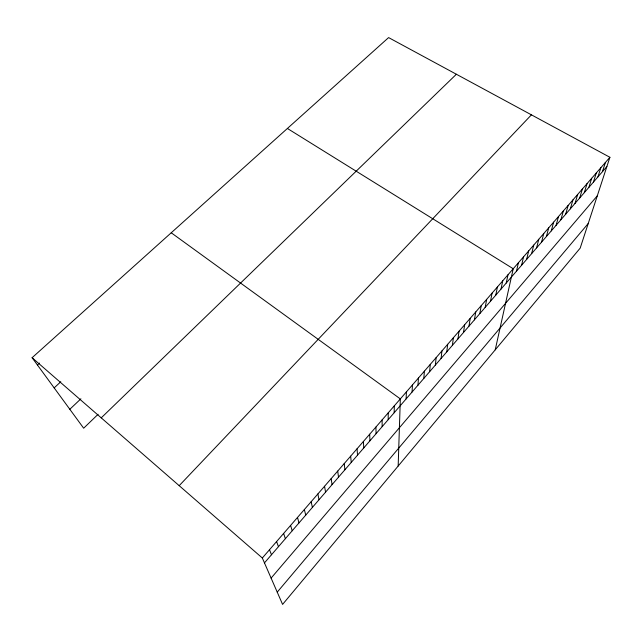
<?xml version="1.0" encoding="UTF-8"?>
<svg xmlns="http://www.w3.org/2000/svg" width="642" height="642" viewBox="0 0 642 642"><rect width="100%" height="100%" fill="white"/><g stroke="black" fill="none" stroke-linecap="round" stroke-linejoin="round"><path stroke-width="0.96" d="M388.193 419.667L388.225 412.854M394.172 412.742L394.3 405.848M398.168 466.036L400.335 398.899L171.229 232.781M406.105 398.931L406.426 391.877M412.052 392.045L412.469 384.911M417.958 385.208L418.456 378.002M423.808 378.435L424.402 371.148M429.61 371.718L430.292 364.359M435.372 365.049L436.143 357.618M441.086 358.445L441.937 350.933M446.752 351.88L447.691 344.305M452.369 345.372L453.396 337.724M457.947 338.92L459.054 331.2M463.484 332.516L464.664 324.732M468.973 326.16L470.233 318.312M474.414 319.86L475.754 311.94M479.823 313.601L481.235 305.624M485.183 307.398L486.676 299.357M490.504 301.234L492.069 293.137M495.776 295.127L497.422 286.966M501.017 289.06L502.726 280.843M506.217 283.05L507.999 274.768M495.223 349.85L513.223 268.741L287.391 128.464M516.497 271.149L518.415 262.763M521.577 265.266L523.559 256.824M526.617 259.432L528.671 250.934M531.624 253.638L533.743 245.092M536.592 247.892L538.774 239.289M541.519 242.178L543.766 233.536M546.414 236.521L548.717 227.822M551.269 230.895L553.637 222.156M556.092 225.318L558.516 216.523M560.883 219.773L563.363 210.937M565.634 214.276L568.17 205.392M570.345 208.819L572.945 199.895M575.031 203.394L577.688 194.43M579.678 198.017L582.39 189.005M584.292 192.672L587.061 183.62M588.875 187.368L591.691 178.275M593.425 182.103L596.298 172.971M597.935 176.879L600.864 167.706M602.421 171.687L605.398 162.474M609.9 157.29L580.175 248.141L282.584 604.411L262.329 558.002L32.1 357.714L388.603 37.589L609.9 157.29L262.329 558.002M277.232 592.149L588.249 223.48M271.101 578.105L597.285 195.834M264.464 562.882L606.875 166.535M179.19 485.673L531.424 114.838M101.235 417.862L456.382 74.247M98.09 414.299L83.661 428.206L32.1 357.714M69.817 409.283L80.9 398.802M54.169 387.888L60.789 381.757M37.421 364.993L39.523 363.083M269.496 549.745L271.494 554.744M276.59 541.567L278.459 546.679M283.628 533.454L285.361 538.686M290.593 525.413L292.206 530.765M297.503 517.452L298.995 522.909M304.356 509.555L305.728 515.117M311.145 501.723L312.397 507.397M317.878 493.963L319.01 499.741M324.547 486.275L325.566 492.149M331.16 478.643L332.066 484.63M337.724 471.084L338.511 477.166M344.224 463.588L344.906 469.767M350.668 456.157L351.246 462.433M357.064 448.79L357.53 455.154M363.396 441.479L363.765 447.939M369.688 434.233L369.944 440.781M375.915 427.05L376.076 433.687M382.094 419.924L382.159 426.641"/></g></svg>
